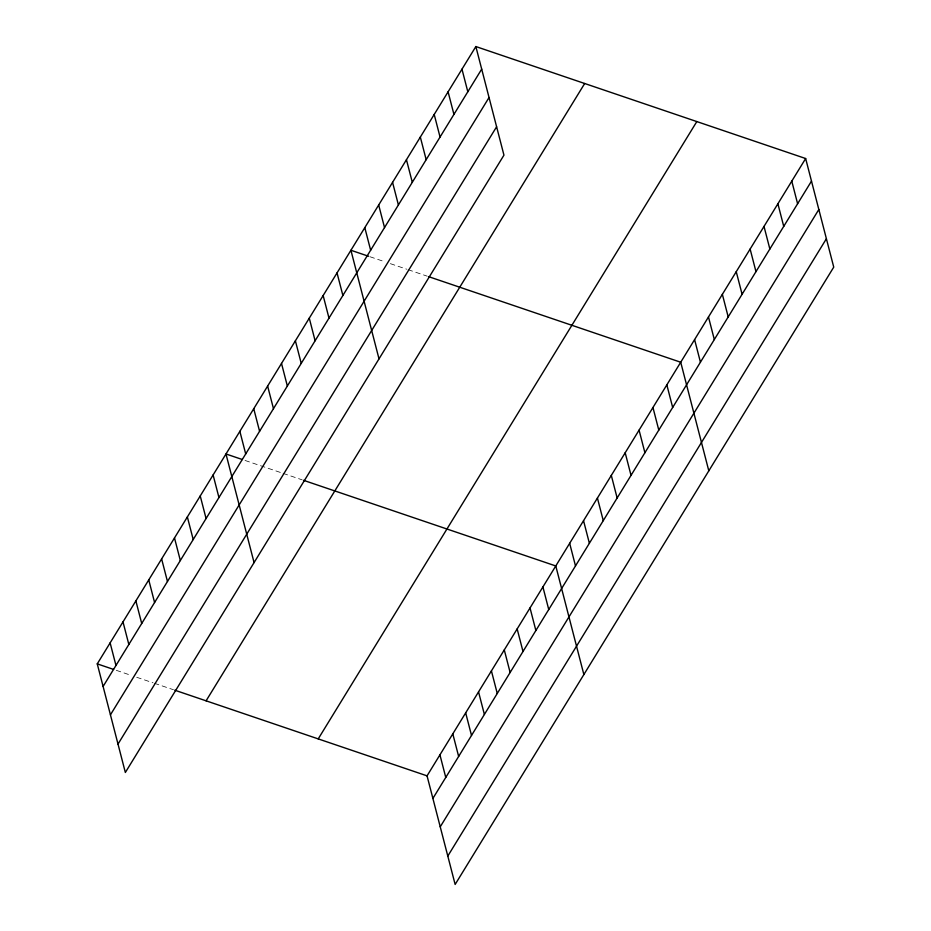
<?xml version="1.0" encoding="UTF-8"?>
<svg xmlns="http://www.w3.org/2000/svg" width="931" height="931" viewBox="0 0 931 931"><rect width="100%" height="100%" fill="white"/><g stroke="black" fill="none" stroke-linecap="round" stroke-linejoin="round"><path stroke-width="0.7" stroke-dasharray="4.66 3.49" d="M369.968 256.735L384.934 261.809M390.368 263.659L406.696 269.199M408.057 269.664L427.108 276.135M245.028 460.449L281.756 472.913M283.117 473.379L302.168 479.849M116.305 670.332L131.271 675.417M136.706 677.268L153.033 682.807M154.395 683.273L173.445 689.731"/><path stroke-width="1.4" d="M475.857 46.55L503.95 155.151L125.348 772.474L97.255 663.873L475.857 46.55L805.652 158.526L833.745 267.127L455.143 884.45L427.05 775.849L805.652 158.526M103.097 686.45L481.699 69.127M110.44 714.833L489.043 97.522M118.004 744.078L496.607 126.767M206.088 700.822L584.691 83.499M318.216 738.9L696.819 121.577M432.892 798.426L811.495 181.114M440.235 826.821L818.838 209.498M447.799 856.066L826.402 238.743M368.606 256.269L350.917 250.264L379.01 358.866M428.469 276.6L680.724 362.24L708.805 470.842M242.304 459.518L225.977 453.979L254.07 562.58M303.529 480.315L555.784 565.955L583.865 674.556M97.255 663.873L113.582 669.412M174.795 690.197L427.05 775.849M791.781 181.161L797.611 203.749M777.897 203.796L783.727 226.384M764.014 226.431L769.856 249.019M750.13 249.066L755.972 271.654M736.246 271.701L742.088 294.289M722.363 294.336L728.205 316.924M708.479 316.971L714.321 339.559M694.596 339.606L700.438 362.194M666.84 384.875L672.671 407.464M652.957 407.51L658.799 430.099M639.073 430.145L644.915 452.734M625.19 452.78L631.032 475.369M611.306 475.415L617.148 498.004M597.423 498.05L603.265 520.638M583.539 520.685L589.381 543.273M461.974 69.185L467.816 91.762M569.667 543.32L575.498 565.908M448.09 91.82L453.932 114.397M434.207 114.455L440.049 137.032M542.913 586.949L548.743 609.526M420.335 137.09L426.165 159.666M530.03 607.943L535.872 630.52M406.451 159.725L412.293 182.301M517.159 628.925L523.001 651.514M392.568 182.36L398.41 204.948M504.288 649.919L510.13 672.496M378.684 204.995L384.526 227.583M491.417 670.902L497.259 693.49M364.801 227.63L370.643 250.218M478.546 691.896L484.388 714.473M465.675 712.878L471.517 735.467M337.034 272.899L342.876 295.488M452.803 733.872L458.646 756.449M323.15 295.534L328.992 318.123M439.932 754.855L445.763 777.443M309.278 318.169L315.109 340.758M295.395 340.804L301.237 363.393M281.511 363.439L287.353 386.028M267.628 386.074L273.47 408.662M253.744 408.709L259.586 431.297M239.861 431.344L245.703 453.932M213.106 474.973L218.948 497.55M200.235 495.955L206.077 518.544M187.364 516.949L193.206 539.526M174.493 537.932L180.335 560.52M161.622 558.926L167.464 581.503M148.751 579.908L154.581 602.497M135.879 600.902L141.71 623.479M122.997 621.896L128.839 644.473M110.126 642.879L115.968 665.467"/></g></svg>
